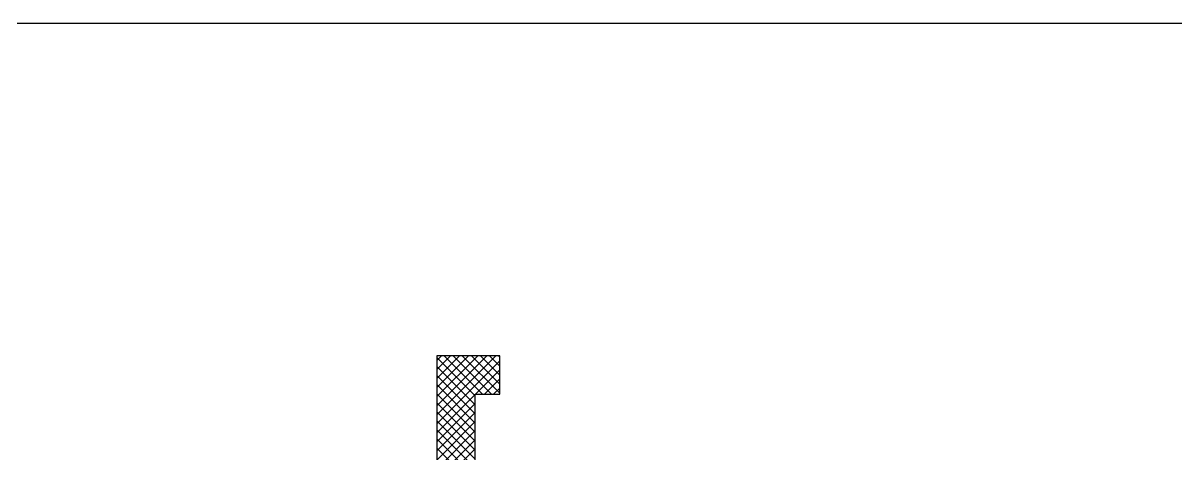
# Model space of a CAD drawing. Extents: x 25325 to 182345, y 3956 to 147305.
# Drawn here: x 91180.44 to 91187.53, y 73657.72 to 73660.37 of the extents above; entities that cross this region are included whole.
import ezdxf

# ---------------------------------------------------------------- set-up
doc = ezdxf.new("R2010")
doc.units = 0
doc.header["$MEASUREMENT"] = 0
doc.layers.add('CAT6A UNDERGROUND PORTS ROUTING', color=1, linetype='CONTINUOUS')

# ---------------------------------------------------------------- blocks, each defined once
blk = doc.blocks.new('Sheet-Климатична и вентилационна система офис помещение етаж 4_1')
at = {"layer": 'CAT6A UNDERGROUND PORTS ROUTING', "color": 7, "transparency": 33554687}
blk.add_lwpolyline([(0.7878, 23.0701), (32.7946, 23.0701)], dxfattribs=at)
at = {"layer": 'CAT6A UNDERGROUND PORTS ROUTING', "color": 253, "true_color": 0x9c9c9c, "transparency": 33554687}
for points in [[(14.9853, 20.9955), (15.0139, 21.0241)], [(14.9853, 20.9398), (15.0695, 21.0241)], [(14.9853, 20.8842), (15.1252, 21.0241)], [(14.9853, 20.8285), (15.1809, 21.0241)], [(14.9853, 20.7728), (15.2366, 21.0241)], [(14.9853, 20.7171), (15.2922, 21.0241)], [(14.9853, 20.6615), (15.3479, 21.0241)], [(15.3724, 21.0241), (14.9853, 21.0241), (14.9853, 16.1896), (18.7017, 16.1896), (18.7017, 18.2368), (18.5049, 18.2368), (18.5049, 16.4258), (15.2215, 16.4258), (15.2215, 20.7879), (15.3724, 20.7879), (15.3724, 21.0241)], [(15.2215, 20.7774), (14.9853, 21.0136)], [(14.9853, 20.6058), (15.3724, 20.9929)], [(15.2667, 20.7879), (15.0305, 21.0241)], [(15.3224, 20.7879), (15.0862, 21.0241)], [(15.3724, 20.7935), (15.1419, 21.0241)], [(15.3724, 20.8492), (15.1975, 21.0241)], [(15.3724, 20.9049), (15.2532, 21.0241)], [(15.3724, 20.9606), (15.3089, 21.0241)], [(15.3724, 21.0162), (15.3646, 21.0241)], [(15.2215, 20.7218), (14.9853, 20.958)], [(15.2231, 20.7879), (15.3724, 20.9373)], [(15.2215, 20.6661), (14.9853, 20.9023)], [(15.2215, 20.6104), (14.9853, 20.8466)], [(15.2787, 20.7879), (15.3724, 20.8816)], [(15.2215, 20.5547), (14.9853, 20.7909)], [(14.9853, 20.5501), (15.2215, 20.7863)], [(15.3344, 20.7879), (15.3724, 20.8259)], [(15.2215, 20.499), (14.9853, 20.7353)], [(14.9853, 20.4944), (15.2215, 20.7307)], [(15.2215, 20.4434), (14.9853, 20.6796)], [(14.9853, 20.4388), (15.2215, 20.675)], [(15.2215, 20.3877), (14.9853, 20.6239)], [(14.9853, 20.3831), (15.2215, 20.6193)], [(15.2215, 20.332), (14.9853, 20.5682)], [(14.9853, 20.3274), (15.2215, 20.5636)], [(15.2215, 20.2763), (14.9853, 20.5126)], [(14.9853, 20.2717), (15.2215, 20.508)], [(15.2215, 20.2207), (14.9853, 20.4569)], [(14.9853, 20.2161), (15.2215, 20.4523)]]:
    blk.add_lwpolyline(points, dxfattribs=at)

msp = doc.modelspace()

# ---------------------------------------------------------------- block references
at = {"layer": 'CAT6A UNDERGROUND PORTS ROUTING'}
msp.add_blockref('Sheet-Климатична и вентилационна система офис помещение етаж 4_1', (91167.997, 73637.2953), dxfattribs=at)

doc.saveas('drawing.dxf')
